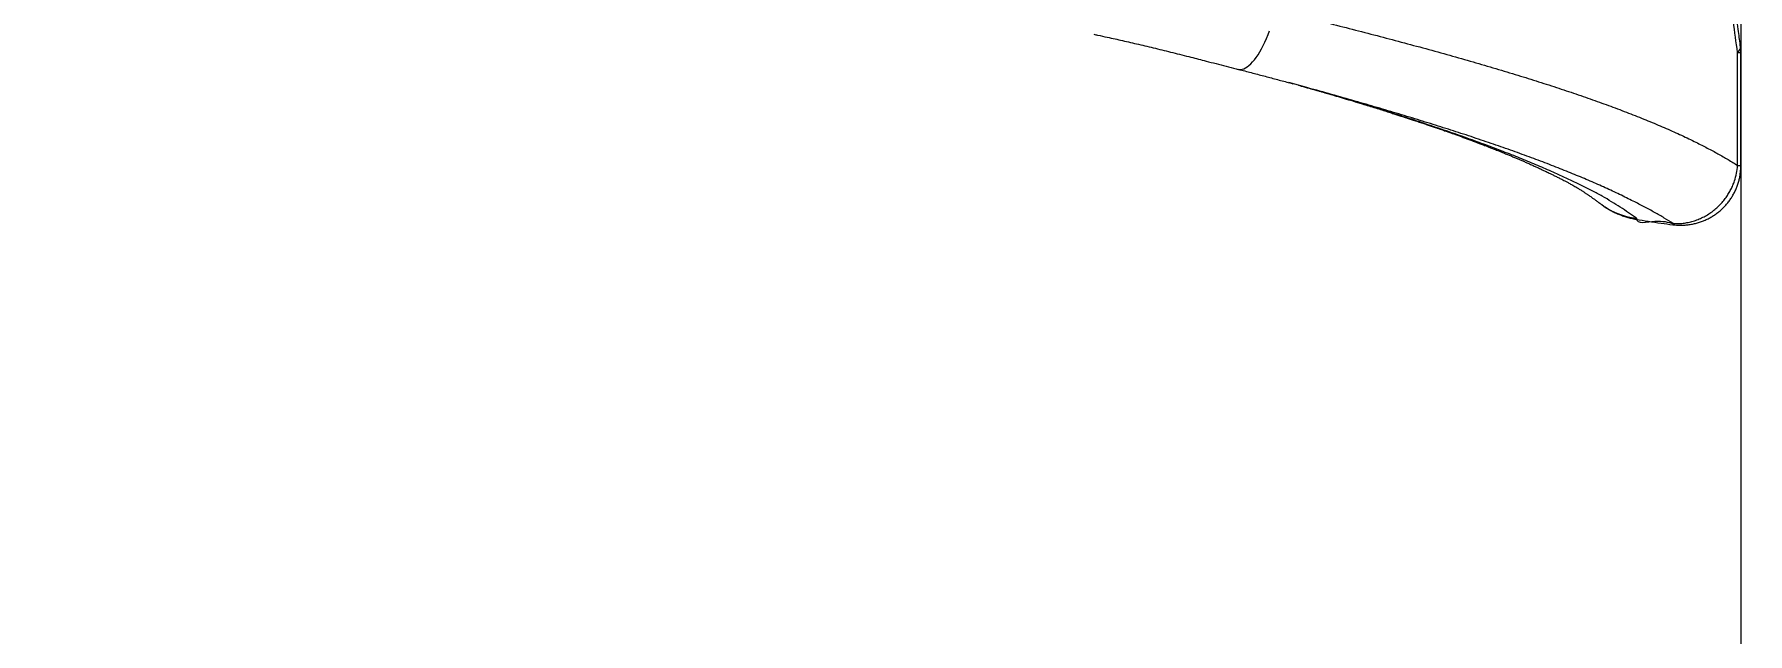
# Model space of a CAD drawing. Header units: millimetres. Extents: x -7735 to 7893, y -6545 to 6034.
# Drawn here: x 3934 to 5901, y -959 to -271 of the extents above; entities that cross this region are included whole.
import ezdxf

# ---------------------------------------------------------------- set-up
doc = ezdxf.new("R2010")
doc.units = ezdxf.units.MM
for name, color, linetype in [('DIKOM_ОБЪЕКТ', 7, 'Continuous'), ('DIKOM_РАЗМЕР_ЗОНА', 7, 'Continuous'), ('DIKOM_РАЗМЕР_ОБЪЕКТА', 7, 'Continuous')]:
    doc.layers.add(name, color=color, linetype=linetype)
doc.styles.add('style1', font='arial.ttf', dxfattribs={"width": 0.8})
doc.dimstyles.new('1-50', dxfattribs={"dimtxt": 300, "dimasz": 200, "dimexe": 100, "dimexo": 0, "dimgap": 100, "dimtad": 1, "dimtxsty": 'style1', "dimcen": 200, "dimclrd": 7, "dimclre": 7, "dimclrt": 7, "dimadec": 1, "dimazin": 2, "dimtfac": 1, "dimtmove": 0, "dimatfit": 2, "dimfxl": 0, "dimlwd": 25, "dimlwe": 18, "dimarcsym": 0})

# ---------------------------------------------------------------- blocks, each defined once
blk = doc.blocks.new('*D0')
at = {"layer": 'Defpoints', "color": 0, "transparency": 16777216}
for p in [(5893.2, 882.1), (-4595.7, 266.1), (5893.2, -5840.2)]:
    blk.add_point(p, dxfattribs=at)
at = {"layer": 'DIKOM_РАЗМЕР_ОБЪЕКТА', "color": 7, "lineweight": 18, "transparency": 16777216}
for p, q in [((5893.2, 882.1), (5893.2, -5940.2)), ((-4595.7, 266.1), (-4595.7, -5940.2))]:
    blk.add_line(p, q, dxfattribs=at)
at = {"layer": 'DIKOM_РАЗМЕР_ОБЪЕКТА', "color": 7, "lineweight": 25, "transparency": 16777216}
blk.add_line((-4395.7, -5840.2), (5693.2, -5840.2), dxfattribs=at)
at = {"layer": 'DIKOM_РАЗМЕР_ОБЪЕКТА', "color": 7, "transparency": 16777216}
for points in [[(-4395.7, -5806.8), (-4395.7, -5873.5), (-4595.7, -5840.2)], [(5693.2, -5806.8), (5693.2, -5873.5), (5893.2, -5840.2)]]:
    blk.add_solid(points, dxfattribs=at)
at = {"layer": 'DIKOM_РАЗМЕР_ОБЪЕКТА', "color": 7, "transparency": 16777216, "insert": (648.7, -5587), "char_height": 300, "attachment_point": 5, "style": 'style1'}
blk.add_mtext('10450', dxfattribs=at)
blk = doc.blocks.new('*D3')
at = {"layer": 'Defpoints', "color": 0, "transparency": 16777216}
for p in [(-6112.6, 266.1), (7893.2, 266.1), (7893.2, -6445.1)]:
    blk.add_point(p, dxfattribs=at)
at = {"layer": 'DIKOM_РАЗМЕР_ЗОНА', "color": 7, "lineweight": 18, "transparency": 16777216}
for p, q in [((-6112.6, 266.1), (-6112.6, -6545.1)), ((7893.2, 266.1), (7893.2, -6545.1))]:
    blk.add_line(p, q, dxfattribs=at)
at = {"layer": 'DIKOM_РАЗМЕР_ЗОНА', "color": 7, "lineweight": 25, "transparency": 16777216}
blk.add_line((-5912.6, -6445.1), (7693.2, -6445.1), dxfattribs=at)
at = {"layer": 'DIKOM_РАЗМЕР_ЗОНА', "color": 7, "transparency": 16777216}
for points in [[(-5912.6, -6411.8), (-5912.6, -6478.4), (-6112.6, -6445.1)], [(7693.2, -6411.8), (7693.2, -6478.4), (7893.2, -6445.1)]]:
    blk.add_solid(points, dxfattribs=at)
at = {"layer": 'DIKOM_РАЗМЕР_ЗОНА', "color": 7, "transparency": 16777216, "insert": (890.3, -6191.8), "char_height": 300, "attachment_point": 5, "style": 'style1'}
blk.add_mtext('13950', dxfattribs=at)

msp = doc.modelspace()

# ---------------------------------------------------------------- linework, layer by layer
at = {"layer": 'DIKOM_ОБЪЕКТ', "color": 7, "linetype": 'Continuous', "lineweight": 15}
for p, q in [((5889.413, -421.144), (5889.413, -291.522)), ((5889.413, -291.522), (5893.216, -291.522)), ((5893.216, -421.144), (5893.216, -291.522)), ((5395.114, -331.825), (5374.402, -326.148)), ((5889.413, -421.144), (5893.216, -421.144)), ((5733.486, -466.08), (5734.117, -466.53)), ((5773.402, -481.91), (5773.443, -481.918))]:
    msp.add_line(p, q, dxfattribs=at)
at = {"layer": 'DIKOM_ОБЪЕКТ', "color": 7, "linetype": 'Continuous', "lineweight": 15, "flags": 128}
for points in [[(5316.386, -310.744), (5317.141, -310.902), (5318.898, -311.012), (5320.73, -310.78), (5322.628, -310.208), (5324.583, -309.299), (5326.586, -308.058), (5328.625, -306.49), (5330.69, -304.605), (5332.772, -302.41), (5334.86, -299.917), (5336.943, -297.139), (5339.011, -294.089), (5341.053, -290.783), (5343.06, -287.237), (5345.022, -283.469), (5346.928, -279.499), (5348.768, -275.345), (5350.534, -271.029), (5352.217, -266.573)], [(5889.413, -291.522), (5890.769, -290.179), (5891.79, -288.845), (5892.47, -287.531), (5892.803, -286.244), (5892.801, -285.099)], [(5734.117, -466.53), (5737.604, -469.021), (5744.08, -472.796), (5750.897, -475.98), (5756.288, -478.004), (5761.812, -479.663), (5767.546, -480.964), (5773.368, -481.865), (5773.368, -481.865), (5773.368, -481.865)]]:
    msp.add_lwpolyline(points, dxfattribs=at)
at = {"layer": 'DIKOM_ОБЪЕКТ', "color": 7, "linetype": 'Continuous', "lineweight": 15}
for centre, radius, start, end in [((5843.215, -291.522), 50, 0, 7.373763), ((5344.65, -434.832), 474.072, 353.403798, 353.565304)]:
    msp.add_arc(centre, radius, start, end, dxfattribs=at)
for points, knots in [([(5889.413, -291.522), (5887.811, -279.709), (5884.606, -256.08), (5879.956, -220.343), (5875.46, -184.352), (5871.164, -148.093), (5867.098, -111.579), (5863.298, -74.823), (5859.798, -37.836), (5856.626, -0.63), (5853.811, 36.728), (5851.379, 74.22), (5849.356, 111.831), (5847.755, 149.541), (5846.587, 187.324), (5845.856, 225.639), (5845.596, 264.47), (5845.823, 303.794), (5846.537, 343.093), (5847.787, 384.19), (5849.657, 427.055), (5852.2, 471.645), (5855.295, 516.072), (5858.907, 560.288), (5863.022, 604.535), (5867.614, 648.786), (5872.624, 693.031), (5877.967, 736.965), (5883.568, 780.592), (5887.465, 809.382), (5889.413, 823.773)], [0, 0, 0, 0, 0.03297272, 0.06594858, 0.09892093, 0.13202003, 0.16512287, 0.19822156, 0.23144126, 0.26467001, 0.29789816, 0.33111704, 0.36434185, 0.39757676, 0.43081133, 0.46403571, 0.49854549, 0.53306692, 0.5675885, 0.60209842, 0.64150128, 0.68092749, 0.72036307, 0.75979226, 0.79919758, 0.83934341, 0.87950824, 0.9196817, 0.95985076, 1, 1, 1, 1]), ([(5892.793, -285.1), (5892.04, -279.261), (5890.253, -265.405), (5887.498, -243.492), (5884.529, -219.413), (5881.679, -195.596), (5878.949, -171.993), (5876.339, -148.61), (5873.831, -125.234), (5871.433, -101.889), (5869.151, -78.596), (5866.992, -55.378), (5864.963, -32.252), (5863.068, -9.24), (5861.314, 13.641), (5859.704, 36.376), (5858.242, 58.949), (5856.932, 81.345), (5855.776, 103.563), (5854.771, 125.719), (5853.906, 147.892), (5853.186, 170.131), (5852.612, 192.369), (5852.188, 214.584), (5851.913, 236.776), (5851.788, 258.951), (5851.814, 281.087), (5851.993, 303.202), (5852.32, 325.329), (5852.797, 347.512), (5853.42, 369.746), (5854.19, 391.998), (5855.105, 414.233), (5856.162, 436.419), (5857.362, 458.61), (5858.705, 480.849), (5860.192, 503.186), (5861.816, 525.6), (5863.575, 548.095), (5865.467, 570.674), (5867.488, 593.343), (5869.632, 616.105), (5871.9, 638.963), (5874.285, 661.921), (5876.783, 684.983), (5879.39, 708.152), (5882.103, 731.43), (5884.915, 754.826), (5887.823, 778.334), (5890.459, 799.201), (5892.14, 812.19), (5892.807, 817.341)], [0, 0, 0, 0, 0.01645319, 0.03904421, 0.06142764, 0.08372232, 0.1053208, 0.12685685, 0.14831303, 0.1696717, 0.19091651, 0.2120321, 0.23300426, 0.25382005, 0.27446765, 0.29493643, 0.31521697, 0.33530096, 0.35518117, 0.37487947, 0.39470975, 0.4145613, 0.43437183, 0.45414756, 0.4738948, 0.49361981, 0.51333127, 0.53297209, 0.55264882, 0.572411, 0.59223365, 0.61209147, 0.63195877, 0.65180215, 0.67160981, 0.69158199, 0.71165716, 0.73184334, 0.75214825, 0.77257967, 0.79314521, 0.81385234, 0.83470864, 0.8557213, 0.87689743, 0.89824403, 0.9197678, 0.94147512, 0.96338274, 0.98547786, 1, 1, 1, 1]), ([(5359.106, -242.981), (5369.069, -245.387), (5389.004, -250.202), (5418.361, -257.492), (5447.285, -264.815), (5475.691, -272.161), (5503.826, -279.586), (5531.645, -287.087), (5559.105, -294.678), (5585.905, -302.29), (5611.997, -309.921), (5637.106, -317.506), (5661.233, -325.046), (5684.387, -332.541), (5706.772, -340.062), (5728.346, -347.607), (5749.284, -355.248), (5769.536, -362.987), (5789.059, -370.826), (5807.638, -378.696), (5825.239, -386.598), (5840.893, -394.085), (5854.779, -401.153), (5867.068, -407.795), (5878.7, -414.46), (5885.842, -418.916), (5889.413, -421.144)], [0, 0, 0, 0, 0.04213593, 0.08430707, 0.12648996, 0.16866142, 0.21079728, 0.25416543, 0.29757148, 0.34099027, 0.38439686, 0.42776457, 0.46992501, 0.51212024, 0.55432784, 0.59652313, 0.63868359, 0.68206939, 0.72549324, 0.7689298, 0.81235379, 0.85573945, 0.89174652, 0.92775374, 0.96387692, 1, 1, 1, 1]), ([(5150.447, -270.588), (5151.921, -270.908), (5157.004, -272.014), (5165.201, -273.784), (5174.704, -275.869), (5183.591, -277.862), (5192.592, -279.92), (5201.932, -282.095), (5211.461, -284.352), (5221.181, -286.692), (5231.098, -289.116), (5241.212, -291.623), (5251.533, -294.215), (5261.331, -296.709), (5270.683, -299.109), (5280.265, -301.568), (5290.814, -304.279), (5302.294, -307.238), (5310.817, -309.44), (5315.541, -310.668), (5316.353, -310.879)], [0, 0, 0, 0, 0.03076369, 0.10607585, 0.16632076, 0.22237123, 0.28135769, 0.34039331, 0.39954167, 0.45885486, 0.5183895, 0.57820571, 0.63835716, 0.69890627, 0.7475298, 0.79746375, 0.86037121, 0.92352018, 0.98684124, 1, 1, 1, 1]), ([(5316.35, -310.766), (5317.647, -311.102), (5323.84, -312.706), (5334.77, -315.558), (5349.078, -319.326), (5363.183, -323.109), (5373.089, -325.78), (5378.271, -327.198), (5378.823, -327.35)], [0, 0, 0, 0, 0.06100563, 0.29137757, 0.51949034, 0.7454384, 0.97284479, 1, 1, 1, 1]), ([(5385.402, -329.148), (5385.409, -329.15), (5386.434, -329.431), (5388.272, -329.935), (5390.793, -330.632), (5393.109, -331.274), (5395.413, -331.915), (5397.624, -332.533), (5399.537, -333.07), (5401.308, -333.568), (5403.248, -334.117), (5405.943, -334.88), (5409.213, -335.813), (5412.334, -336.71), (5414.536, -337.346), (5415.869, -337.732), (5416.327, -337.865), (5416.312, -337.858), (5416.306, -337.856)], [0, 0, 0, 0, 0.00061054, 0.08949797, 0.16157167, 0.22345971, 0.29638295, 0.36883754, 0.42373011, 0.47015305, 0.53060073, 0.6023747, 0.71983236, 0.835945, 0.9023251, 0.93721038, 0.97395348, 1, 1, 1, 1]), ([(5815.736, -487.962), (5812.309, -485.818), (5805.455, -481.53), (5794.216, -475.097), (5782.33, -468.662), (5768.965, -461.796), (5754.124, -454.522), (5737.65, -446.85), (5720.4, -439.204), (5702.363, -431.583), (5683.333, -423.912), (5663.301, -416.192), (5642.31, -408.423), (5620.554, -400.675), (5598.073, -392.951), (5575.134, -385.33), (5551.777, -377.813), (5528.047, -370.394), (5503.728, -362.99), (5478.855, -355.601), (5453.227, -348.155), (5426.789, -340.637), (5407.311, -335.163), (5396.603, -332.232), (5395.114, -331.825)], [0, 0, 0, 0, 0.04009752, 0.08019607, 0.12044489, 0.16069535, 0.20911776, 0.25757765, 0.30604292, 0.35448912, 0.40289969, 0.45263866, 0.5024202, 0.55221606, 0.60199718, 0.65173531, 0.69991655, 0.74813809, 0.79637204, 0.8445926, 0.89277383, 0.94235529, 0.99198053, 1, 1, 1, 1]), ([(5413.778, -337.116), (5415.972, -337.756), (5420.9, -339.195), (5428.914, -341.554), (5438.048, -344.265), (5448.027, -347.258), (5457.457, -350.12), (5466.163, -352.791), (5473.742, -355.138), (5480.986, -357.403), (5487.529, -359.466), (5493.262, -361.29), (5498.352, -362.92), (5502.742, -364.336), (5506.379, -365.516), (5508.791, -366.302), (5510.299, -366.795), (5511.397, -367.154), (5512.844, -367.628), (5514.818, -368.277), (5518.161, -369.379), (5522.648, -370.868), (5527.97, -372.649), (5533.013, -374.351), (5537.7, -375.946), (5541.768, -377.34), (5545.233, -378.536), (5548.114, -379.536), (5550.692, -380.434), (5552.966, -381.23), (5554.979, -381.937), (5556.967, -382.638), (5559.195, -383.426), (5562.181, -384.488), (5565.873, -385.809), (5570.113, -387.338), (5574.469, -388.922), (5578.814, -390.516), (5582.683, -391.948), (5585.859, -393.133), (5588.205, -394.013), (5590.179, -394.757), (5592.055, -395.467), (5594.079, -396.236), (5596.448, -397.14), (5599.205, -398.2), (5602.441, -399.452), (5606.093, -400.877), (5610.493, -402.61), (5615.483, -404.601), (5620.587, -406.667), (5625.222, -408.568), (5629.392, -410.3), (5633.382, -411.976), (5637.252, -413.621), (5641.017, -415.24), (5644.771, -416.872), (5648.736, -418.618), (5652.876, -420.465), (5656.958, -422.311), (5660.38, -423.881), (5663.042, -425.115), (5665.018, -426.039), (5666.842, -426.897), (5668.731, -427.791), (5670.85, -428.801), (5673.205, -429.934), (5676.123, -431.352), (5679.586, -433.055), (5683.567, -435.045), (5687.84, -437.219), (5691.581, -439.159), (5694.654, -440.789), (5696.846, -441.974), (5698.611, -442.945), (5701.291, -444.448), (5703.708, -445.856), (5706.151, -447.329), (5707.689, -448.272), (5709.318, -449.29), (5710.896, -450.294), (5712.321, -451.215), (5713.603, -452.056), (5714.832, -452.871), (5716.025, -453.672), (5717.21, -454.475), (5718.454, -455.328), (5720.008, -456.404), (5722.008, -457.807), (5724.426, -459.527), (5727.228, -461.551), (5730.386, -463.864), (5732.707, -465.58), (5733.98, -466.529), (5734.07, -466.596)], [0, 0, 0, 0, 0.01524257, 0.03425168, 0.05518017, 0.07803679, 0.10283386, 0.1201291, 0.1382177, 0.15536722, 0.17072347, 0.18428433, 0.19604873, 0.20709129, 0.21587756, 0.22240689, 0.2247022, 0.226988, 0.23054618, 0.23544373, 0.2416806, 0.25550186, 0.26913732, 0.28196137, 0.29397407, 0.30517728, 0.31345771, 0.32098607, 0.32774574, 0.33373645, 0.33895982, 0.34370392, 0.34955521, 0.35675561, 0.36766327, 0.37934742, 0.39126387, 0.40341126, 0.41533744, 0.42360076, 0.4301663, 0.43520724, 0.44041167, 0.44620641, 0.45259056, 0.4608708, 0.47015702, 0.48090299, 0.49312688, 0.50942069, 0.52600728, 0.5399594, 0.55255224, 0.5653113, 0.57804009, 0.58995226, 0.60215765, 0.61524041, 0.62976895, 0.64430749, 0.65744841, 0.66575112, 0.67266541, 0.67867368, 0.68548997, 0.69325901, 0.70197963, 0.71163798, 0.72599331, 0.74141706, 0.75795936, 0.77640146, 0.78849678, 0.79843098, 0.80648101, 0.81428507, 0.83888397, 0.84596538, 0.8546158, 0.86434394, 0.87339261, 0.88160695, 0.88899098, 0.89566697, 0.90294033, 0.9096795, 0.91603347, 0.9241664, 0.93479718, 0.94792445, 0.96258604, 0.97946218, 0.9985487, 1, 1, 1, 1]), ([(5773.368, -481.865), (5770.355, -479.742), (5764.332, -475.501), (5754.887, -469.154), (5744.925, -462.835), (5734.273, -456.553), (5722.711, -450.326), (5710.391, -444.147), (5697.613, -437.986), (5683.209, -431.327), (5667.047, -424.177), (5648.969, -416.55), (5630.179, -408.973), (5610.688, -401.447), (5589.75, -393.684), (5567.313, -385.68), (5543.327, -377.443), (5518.643, -369.262), (5493.31, -361.142), (5467.348, -353.083), (5441.729, -345.33), (5424.488, -340.266), (5416.324, -337.867)], [0, 0, 0, 0, 0.04236549, 0.08466453, 0.12687885, 0.16901726, 0.21112212, 0.25322425, 0.29529938, 0.33733436, 0.39010478, 0.44277871, 0.49533976, 0.54777858, 0.60011081, 0.65841661, 0.7166185, 0.77469859, 0.83263785, 0.89042816, 0.94811423, 1, 1, 1, 1]), ([(5815.59, -489.263), (5816.881, -489.401), (5819.769, -489.71), (5824.293, -489.805), (5829.135, -489.62), (5833.973, -489.098), (5838.757, -488.25), (5843.421, -487.086), (5847.957, -485.62), (5852.368, -483.859), (5856.673, -481.789), (5860.833, -479.421), (5864.773, -476.798), (5868.48, -473.943), (5871.96, -470.866), (5875.244, -467.541), (5878.31, -463.975), (5881.103, -460.229), (5883.603, -456.341), (5885.818, -452.328), (5887.769, -448.154), (5889.447, -443.82), (5890.822, -439.397), (5891.882, -434.922), (5892.651, -430.411), (5893.082, -425.828), (5893.271, -422.723), (5893.214, -421.157), (5893.213, -421.139)], [0, 0, 0, 0, 0.03333451, 0.07460687, 0.11610547, 0.15777808, 0.19950188, 0.24084205, 0.28119145, 0.32186769, 0.3627863, 0.40382702, 0.44473264, 0.48430741, 0.52395642, 0.56398372, 0.60427985, 0.64469746, 0.68392591, 0.72294775, 0.76238923, 0.80220715, 0.84224998, 0.88128905, 0.92028904, 0.95971543, 0.99954922, 1, 1, 1, 1]), ([(5815.736, -487.962), (5817.61, -488.002), (5821.36, -488.083), (5827.057, -487.601), (5832.773, -486.659), (5838.486, -485.204), (5844.098, -483.254), (5849.624, -480.793), (5854.995, -477.822), (5860.006, -474.457), (5864.586, -470.794), (5868.779, -466.87), (5872.686, -462.577), (5876.155, -458.091), (5879.165, -453.515), (5881.76, -448.866), (5884.024, -444.004), (5886.355, -437.812), (5888.45, -430.19), (5889.09, -424.177), (5889.413, -421.144)], [0, 0, 0, 0, 0.05254763, 0.10509414, 0.15914994, 0.21320903, 0.26778257, 0.3223557, 0.37866575, 0.43497613, 0.48621328, 0.53745174, 0.59014067, 0.64282803, 0.69031711, 0.73780578, 0.78644567, 0.83508684, 0.91682389, 1, 1, 1, 1]), ([(5733.458, -466.119), (5734.737, -467.048), (5737.468, -469.028), (5741.891, -471.759), (5746.611, -474.332), (5751.401, -476.571), (5756.219, -478.5), (5761.123, -480.166), (5766.191, -481.581), (5770.141, -482.514), (5772.41, -482.918), (5772.923, -483.01)], [0, 0, 0, 0, 0.10948592, 0.23357565, 0.35974612, 0.48172749, 0.59959604, 0.71904331, 0.84034822, 0.96393955, 1, 1, 1, 1]), ([(5773.402, -481.91), (5773.315, -482.411), (5773.199, -483.071), (5773.202, -483.054), (5773.203, -483.05)], [0, 0, 0, 0, 0.75728566, 1, 1, 1, 1]), ([(5773.211, -483), (5777.8, -483.773), (5787.256, -485.367), (5801.202, -487.411), (5810.741, -488.726), (5815.405, -489.231), (5815.589, -489.251)], [0, 0, 0, 0, 0.32581293, 0.67153749, 0.98699043, 1, 1, 1, 1]), ([(5773.368, -481.865), (5773.384, -481.878), (5773.403, -481.894), (5773.402, -481.907), (5773.402, -481.91)], [0, 0, 0, 0, 0.77860654, 1, 1, 1, 1]), ([(5773.443, -481.918), (5773.443, -481.918), (5773.443, -489.036), (5797.526, -482.892), (5809.664, -486.271), (5815.736, -487.962)], [0, 0, 0, 0, 0.0000007, 0.49974757, 1, 1, 1, 1])]:
    msp.add_open_spline(points, degree=3, knots=knots, dxfattribs=at)

# ---------------------------------------------------------------- dimensions: what is measured, and where the dimension line sits
at = {"layer": 'DIKOM_РАЗМЕР_ЗОНА'}
dim = msp.add_linear_dim(base=(7893.216, -6445.106), p1=(-6112.558, 266.125), p2=(7893.216, 266.125), text='13950', dimstyle='1-50', dxfattribs=at)
dim.commit()
dim.dimension.update_dxf_attribs({"geometry": '*D3', "text_midpoint": (890.329, -6445.106), "dimtype": 160})
at = {"layer": 'DIKOM_РАЗМЕР_ОБЪЕКТА'}
dim = msp.add_linear_dim(base=(5893.216, -5840.173), p1=(-4595.736, 266.125), p2=(5893.216, 882.098), text='10450', dimstyle='1-50', dxfattribs=at)
dim.commit()
dim.dimension.update_dxf_attribs({"geometry": '*D0', "text_midpoint": (648.74, -5840.173), "dimtype": 160})

doc.saveas('drawing.dxf')
